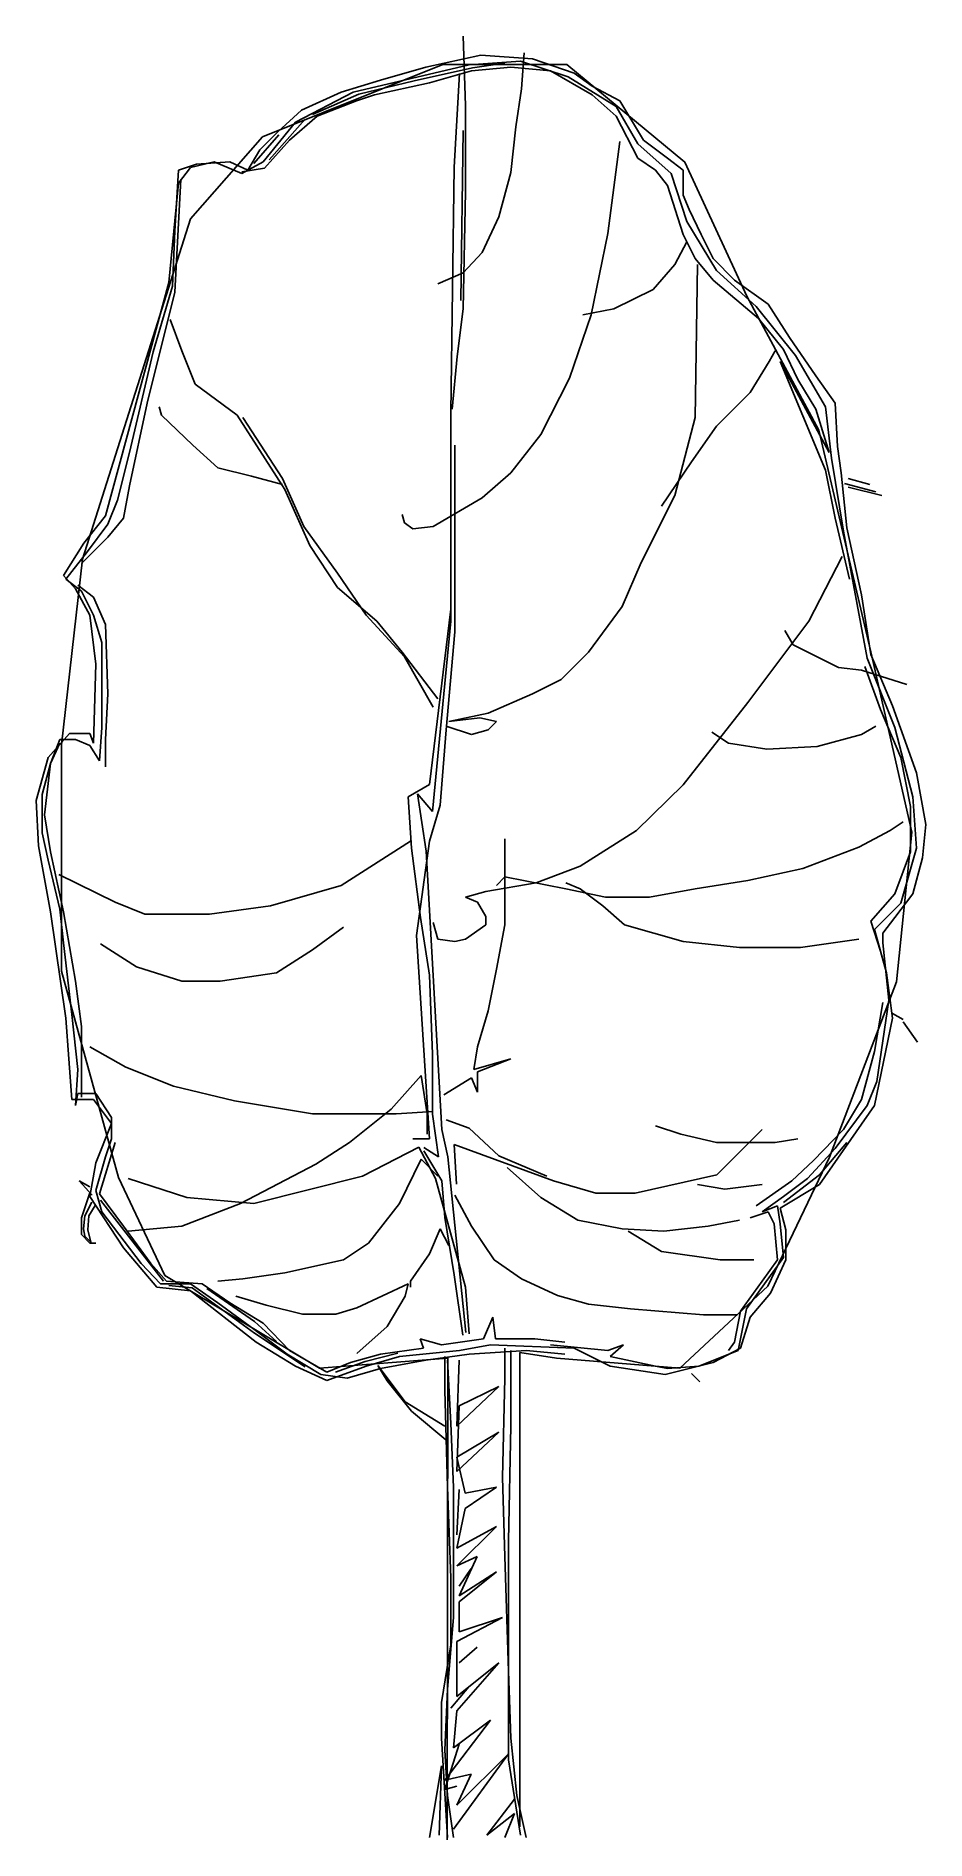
# Model space of a CAD drawing. Extents: x -2.28 to 2.21, y 0 to 9.11.
import ezdxf

# ---------------------------------------------------------------- set-up
doc = ezdxf.new("R2010")
doc.units = 0
doc.header["$LTSCALE"] = 1.2
doc.header["$MEASUREMENT"] = 0
doc.layers.get('0').update_dxf_attribs({"linetype": 'CONTINUOUS'})

msp = doc.modelspace()

# ---------------------------------------------------------------- linework, layer by layer
for p, q in [((-0.1114, 8.7554), (-0.1234, 9.1056)), ((0.1724, 8.8399), (0.1845, 9.021)), ((-0.6789, 8.8218), (-0.0933, 8.9606)), ((-0.5401, 8.8822), (-0.3106, 8.9486)), ((-0.371, 8.879), (-0.0751, 8.9454)), ((-0.3106, 8.9486), (-0.0329, 9.009)), ((-0.2925, 8.8701), (-0.0812, 8.9305)), ((-0.0933, 8.9606), (0.1664, 8.9788)), ((-0.0812, 8.9305), (0.1181, 8.9486)), ((-0.0751, 8.9454), (0.0879, 8.9696)), ((-0.0329, 9.009), (0.2268, 8.9908)), ((0.1181, 8.9486), (0.3173, 8.9305)), ((0.1664, 8.9788), (0.4079, 8.9003)), ((0.2268, 8.9908), (0.4381, 8.9184)), ((0.3173, 8.9305), (0.5287, 8.8097)), ((-0.7393, 8.8218), (-0.5401, 8.8822)), ((-0.6488, 8.8126), (-0.371, 8.879)), ((-0.5703, 8.8097), (-0.2925, 8.8701)), ((-0.1691, 8.4446), (-0.1406, 8.9165)), ((0.1422, 8.6467), (0.1724, 8.8399)), ((0.4079, 8.9003), (0.6494, 8.7493)), ((0.4381, 8.9184), (0.5287, 8.852)), ((0.5287, 8.852), (0.6675, 8.7795)), ((-0.9688, 8.6708), (-0.6789, 8.8218)), ((-0.9386, 8.7312), (-0.7393, 8.8218)), ((-0.8842, 8.71), (-0.6488, 8.8126)), ((-0.8601, 8.701), (-0.6608, 8.7795)), ((-0.6608, 8.7795), (-0.5703, 8.8097)), ((-0.1114, 8.3206), (-0.1114, 8.7554)), ((0.5287, 8.8097), (0.6494, 8.701)), ((0.6494, 8.7493), (0.7581, 8.5621)), ((0.6675, 8.7795), (0.7883, 8.5802)), ((-1.1318, 8.4716), (-0.9688, 8.6708)), ((-0.9205, 8.6858), (-1.1016, 8.4805)), ((-1.0593, 8.6225), (-0.9386, 8.7312)), ((-0.999, 8.5802), (-0.8601, 8.701)), ((0.6494, 8.701), (0.7581, 8.4897)), ((-1.1801, 8.4624), (-1.0533, 8.6073)), ((-1.1499, 8.5319), (-1.0593, 8.6225)), ((-1.1258, 8.4382), (-0.999, 8.5802)), ((-0.1234, 8.6286), (-0.1355, 7.7711)), ((0.1181, 8.4172), (0.1422, 8.6467)), ((0.6072, 8.1093), (0.6675, 8.5742)), ((0.7581, 8.5621), (0.9272, 8.4112)), ((0.7883, 8.5802), (0.9091, 8.4897)), ((-1.5001, 8.4414), (-1.3794, 8.4716)), ((-1.4699, 8.4595), (-1.3009, 8.4716)), ((-1.3794, 8.4716), (-1.2405, 8.4112)), ((-1.3009, 8.4716), (-1.2103, 8.4293)), ((-1.2405, 8.4112), (-1.1318, 8.4716)), ((-1.2103, 8.4293), (-1.1499, 8.5319)), ((0.7581, 8.4897), (0.8487, 8.4293)), ((0.9091, 8.4897), (0.9876, 8.4293)), ((-1.5786, 8.1213), (-1.5605, 8.4293)), ((-1.5786, 7.8134), (-1.5484, 8.381)), ((-1.5605, 8.4293), (-1.4699, 8.4595)), ((-1.5605, 8.3629), (-1.5001, 8.4414)), ((-1.1258, 8.4382), (-1.2405, 8.4201)), ((-0.1847, 7.2052), (-0.1691, 8.4446)), ((0.0577, 8.1938), (0.1181, 8.4172)), ((0.8487, 8.4293), (0.9091, 8.3508)), ((0.9272, 8.4112), (1.0057, 8.1697)), ((0.9876, 8.4293), (0.9876, 8.3025)), ((-1.6088, 7.8617), (-1.5605, 8.3629)), ((-0.1234, 7.7289), (-0.1114, 8.3206)), ((0.9091, 8.3508), (0.9876, 8.1032)), ((0.9876, 8.3025), (1.0177, 8.23)), ((1.0177, 8.23), (1.0781, 8.1032)), ((-1.5907, 7.8436), (-1.5786, 8.1213)), ((-0.0268, 8.0127), (0.0577, 8.1938)), ((0.5226, 7.6987), (0.6072, 8.1093)), ((1.0057, 8.1697), (1.1566, 7.9221)), ((0.9453, 7.9523), (1.0057, 8.067)), ((0.9876, 8.1032), (1.0479, 7.9825)), ((1.0781, 8.1032), (1.1385, 7.9825)), ((-0.1234, 7.91), (-0.0268, 8.0127)), ((0.8366, 7.8255), (0.9453, 7.9523)), ((1.0479, 7.9825), (1.1385, 7.8738)), ((1.0479, 7.1794), (1.06, 7.9523)), ((1.1385, 7.9825), (1.2472, 7.8738)), ((1.1566, 7.9221), (1.3559, 7.7409)), ((-1.7899, 7.1915), (-1.6088, 7.8617)), ((-1.6873, 7.5115), (-1.5907, 7.8436)), ((-0.2502, 7.8557), (-0.1234, 7.91)), ((1.1385, 7.8738), (1.368, 7.6806)), ((1.2472, 7.8738), (1.4163, 7.753)), ((-1.7175, 7.2519), (-1.5786, 7.8134)), ((0.6374, 7.7289), (0.8366, 7.8255)), ((1.3559, 7.7409), (1.5551, 7.4934)), ((1.4163, 7.753), (1.5249, 7.584)), ((-1.5424, 7.5175), (-1.6028, 7.6745)), ((-0.1536, 7.4873), (-0.1234, 7.7289)), ((0.4139, 7.3787), (0.5226, 7.6987)), ((0.4804, 7.6987), (0.6374, 7.7289)), ((1.368, 7.6806), (1.4948, 7.5236)), ((1.5249, 7.584), (1.6578, 7.3907)), ((-1.8081, 7.0043), (-1.6873, 7.5115)), ((-1.476, 7.3485), (-1.5424, 7.5175)), ((-0.1778, 7.2217), (-0.1536, 7.4873)), ((1.4223, 7.4632), (1.4525, 7.5175)), ((1.4948, 7.5236), (1.5672, 7.3726)), ((1.5551, 7.4934), (1.7061, 7.2337)), ((0.269, 7.0949), (0.4139, 7.3787)), ((1.3257, 7.3062), (1.4223, 7.4632)), ((1.4766, 7.4632), (1.7061, 6.9137)), ((1.7242, 7.0043), (1.4766, 7.4632)), ((1.6578, 7.3907), (1.7544, 7.2519)), ((-1.2646, 7.1915), (-1.476, 7.3485)), ((1.1566, 7.1371), (1.3257, 7.3062)), ((1.5672, 7.3726), (1.6578, 7.2217)), ((-1.8081, 6.8352), (-1.7175, 7.2519)), ((-1.645, 7.1915), (-1.6571, 7.2337)), ((-0.1847, 6.1524), (-0.1847, 7.2052)), ((1.6578, 7.2217), (1.7242, 7.0043)), ((1.7061, 7.2337), (1.7363, 6.9741)), ((1.7544, 7.2519), (1.7665, 7.0345)), ((-1.9288, 6.6843), (-1.7899, 7.1915)), ((-1.488, 7.0405), (-1.645, 7.1915)), ((-1.0231, 6.8171), (-1.2646, 7.1915)), ((-1.0352, 6.8715), (-1.2344, 7.1794)), ((0.9453, 6.7869), (1.0479, 7.1794)), ((1.0298, 6.956), (1.1566, 7.1371)), ((-1.3612, 6.9258), (-1.488, 7.0405)), ((-0.1657, 6.0986), (-0.1657, 7.0405)), ((0.1181, 6.9016), (0.269, 7.0949)), ((1.7665, 7.0345), (1.7846, 6.9016)), ((-1.8684, 6.7628), (-1.8081, 7.0043)), ((-1.1922, 6.8835), (-1.3612, 6.9258)), ((0.8789, 6.7326), (1.0298, 6.956)), ((1.7363, 6.9741), (1.7967, 6.6058)), ((-1.8382, 6.6722), (-1.8081, 6.8352)), ((-1.0352, 6.8413), (-1.1922, 6.8835)), ((-0.9265, 6.6299), (-1.0352, 6.8715)), ((-0.1847, 6.2121), (-0.1847, 6.9018)), ((-0.0268, 6.7748), (0.1181, 6.9016)), ((1.7061, 6.9137), (1.7544, 6.6722)), ((1.7846, 6.9016), (1.8148, 6.6239)), ((1.9597, 6.805), (1.8027, 6.8473)), ((1.8208, 6.8715), (1.9295, 6.8413)), ((1.8208, 6.8292), (1.9899, 6.7869)), ((-1.9167, 6.642), (-1.8684, 6.7628)), ((-0.8963, 6.5333), (-1.0231, 6.8171)), ((-0.2744, 6.6299), (-0.0268, 6.7748)), ((0.7762, 6.4488), (0.9453, 6.7869)), ((-2.0375, 6.5454), (-1.9288, 6.6843)), ((-1.9167, 6.5756), (-1.8382, 6.6722)), ((-0.4314, 6.6903), (-0.4193, 6.648)), ((-0.4193, 6.648), (-0.377, 6.6179)), ((1.7544, 6.6722), (1.8268, 6.3643)), ((-2.0496, 6.4427), (-1.9167, 6.5756)), ((-2.0194, 6.5031), (-1.9167, 6.642)), ((-0.7574, 6.3944), (-0.9265, 6.6299)), ((-0.377, 6.6179), (-0.2744, 6.6299)), ((1.7967, 6.6058), (1.9174, 5.9657)), ((1.8148, 6.6239), (1.8872, 6.2858)), ((-2.1401, 6.3824), (-2.0375, 6.5454)), ((-2.1281, 6.3643), (-2.0194, 6.5031)), ((-0.7574, 6.322), (-0.8963, 6.5333)), ((1.6216, 6.1529), (1.7906, 6.479)), ((-2.0798, 6.3159), (-2.1401, 6.3824)), ((-0.6125, 6.1831), (-0.7574, 6.3944)), ((0.6796, 6.2254), (0.7762, 6.4488)), ((-2.0496, 6.3039), (-2.1281, 6.3643)), ((-2.0073, 6.1831), (-2.0798, 6.3159)), ((-1.9892, 6.2737), (-2.0677, 6.3341)), ((-1.9892, 6.1831), (-2.0496, 6.3039)), ((-0.5582, 6.1529), (-0.7574, 6.322)), ((1.8872, 6.2858), (1.9355, 5.9838)), ((-1.9288, 6.1348), (-1.9892, 6.2737)), ((-0.2936, 5.3279), (-0.1847, 6.2121)), ((0.5106, 5.9959), (0.6796, 6.2254)), ((-1.9771, 5.9355), (-2.0073, 6.1831)), ((-1.9469, 6.0442), (-1.9892, 6.1831)), ((-1.9167, 5.7846), (-1.9288, 6.1348)), ((-0.4193, 5.9718), (-0.6125, 6.1831)), ((-0.4314, 5.9959), (-0.5582, 6.1529)), ((-0.278, 5.1905), (-0.1847, 6.1524)), ((1.3136, 5.7423), (1.6216, 6.1529)), ((1.5008, 6.1046), (1.5431, 6.0322)), ((-1.9469, 5.8269), (-1.9469, 6.0442)), ((-0.208, 5.6034), (-0.1657, 6.0986)), ((1.5431, 6.0322), (1.6276, 5.9899)), ((-1.9892, 5.537), (-1.9771, 5.9355)), ((-0.2502, 5.7604), (-0.4314, 5.9959)), ((-0.2744, 5.7182), (-0.4193, 5.9718)), ((0.3717, 5.857), (0.5106, 5.9959)), ((1.6276, 5.9899), (1.7725, 5.9174)), ((1.9053, 5.9235), (1.9838, 5.7061)), ((1.9174, 5.9657), (2.0563, 5.6155)), ((1.9355, 5.9838), (2.0442, 5.7242)), ((0.2268, 5.7846), (0.3717, 5.857)), ((1.7725, 5.9174), (1.8872, 5.9054)), ((1.8872, 5.9054), (2.1167, 5.8329)), ((-1.9469, 5.6155), (-1.9469, 5.8269)), ((-1.9288, 5.5551), (-1.9167, 5.7846)), ((0.0034, 5.688), (0.2268, 5.7846)), ((0.9876, 5.3257), (1.3136, 5.7423)), ((-0.1959, 5.6457), (0.0034, 5.688)), ((-0.0389, 5.6638), (-0.1959, 5.6457)), ((0.0456, 5.6457), (-0.0389, 5.6638)), ((0.0034, 5.6034), (0.0456, 5.6457)), ((1.9838, 5.7061), (2.0865, 5.4646)), ((2.0442, 5.7242), (2.165, 5.3861)), ((-2.2186, 5.4646), (-2.11, 5.5853)), ((-2.2066, 5.4344), (-2.1583, 5.5551)), ((-2.1583, 5.5551), (-2.0798, 5.5551)), ((-2.11, 5.5853), (-2.0073, 5.5853)), ((-2.0798, 5.5551), (-2.0073, 5.525)), ((-2.0073, 5.5853), (-1.9892, 5.537)), ((-1.959, 5.4465), (-1.9469, 5.6155)), ((-1.9288, 5.4163), (-1.9288, 5.5551)), ((-0.2382, 5.223), (-0.208, 5.6034)), ((-0.208, 5.6216), (-0.0812, 5.5793)), ((-0.0812, 5.5793), (0.0034, 5.6034)), ((1.1325, 5.5914), (1.217, 5.537)), ((1.6638, 5.5189), (1.8872, 5.5793)), ((1.8872, 5.5793), (1.9597, 5.6216)), ((2.0563, 5.6155), (2.1469, 5.2653)), ((-2.279, 5.2472), (-2.2186, 5.4646)), ((-2.2066, 5.4344), (-2.1583, 5.537)), ((-2.0073, 5.525), (-1.959, 5.4465)), ((1.217, 5.537), (1.4102, 5.5068)), ((1.4102, 5.5068), (1.6638, 5.5189)), ((2.0865, 5.4646), (2.1348, 5.217)), ((-2.2488, 5.2774), (-2.2066, 5.4344)), ((-2.2368, 5.1747), (-2.2066, 5.4344)), ((2.165, 5.3861), (2.2133, 5.1264)), ((-0.3999, 5.2657), (-0.2936, 5.3279)), ((-0.3532, 5.2812), (-0.278, 5.1905)), ((-0.3092, 4.9908), (-0.3532, 5.2812)), ((0.7521, 5.0962), (0.9876, 5.3257)), ((-2.2669, 5.0177), (-2.279, 5.2472)), ((-2.2488, 5.0842), (-2.2488, 5.2774)), ((-0.3844, 5.0064), (-0.3999, 5.2657)), ((-0.2925, 5.0419), (-0.2382, 5.223)), ((2.1348, 5.217), (2.1348, 4.9876)), ((2.1469, 5.2653), (2.165, 5.0057)), ((-2.2066, 4.9876), (-2.2368, 5.1747)), ((2.0321, 5.0962), (2.0986, 5.1385)), ((2.2133, 5.1264), (2.1952, 4.9574)), ((-2.2066, 4.6857), (-2.2669, 5.0177)), ((-2.2186, 4.9453), (-2.2488, 5.0842)), ((-0.3891, 5.0419), (-0.7393, 4.8185)), ((-0.3589, 4.5649), (-0.2925, 5.0419)), ((0.0879, 4.9574), (0.0879, 5.054)), ((0.4683, 4.9151), (0.7521, 5.0962)), ((1.5914, 4.903), (1.8751, 5.0117)), ((1.8751, 5.0117), (2.0321, 5.0962)), ((-2.1583, 4.6977), (-2.2186, 4.9453)), ((-2.1401, 4.6857), (-2.2066, 4.9876)), ((-0.3377, 4.6563), (-0.3844, 5.0064)), ((-0.2314, 3.5855), (-0.3092, 4.9908)), ((0.0879, 4.6192), (0.0879, 4.9574)), ((2.1348, 4.9876), (2.0563, 4.7762)), ((2.165, 5.0057), (2.0865, 4.7279)), ((2.1952, 4.9574), (2.1469, 4.7762)), ((-1.8805, 4.734), (-2.1643, 4.8728)), ((-0.0087, 4.7883), (0.2449, 4.8306)), ((0.0456, 4.8185), (0.0879, 4.8608)), ((0.0879, 4.8608), (0.3958, 4.8004)), ((0.2449, 4.8306), (0.4683, 4.9151)), ((0.3958, 4.8306), (0.4683, 4.8004)), ((1.0479, 4.8004), (1.3136, 4.8426)), ((1.3136, 4.8426), (1.5914, 4.903)), ((-0.7393, 4.8185), (-1.0956, 4.7158)), ((-0.1114, 4.7581), (-0.0087, 4.7883)), ((-0.051, 4.734), (-0.1114, 4.7581)), ((0.3958, 4.8004), (0.5951, 4.7581)), ((0.4683, 4.8004), (0.583, 4.7158)), ((0.5951, 4.7581), (0.8185, 4.7581)), ((0.8185, 4.7581), (1.0479, 4.8004)), ((2.0563, 4.7762), (1.9355, 4.6373)), ((2.1469, 4.7762), (2.0563, 4.6555)), ((-2.1281, 4.1483), (-2.2066, 4.6857)), ((-2.1401, 4.5287), (-2.1583, 4.6977)), ((-2.0798, 4.3354), (-2.1401, 4.6857)), ((-1.7296, 4.6736), (-1.8805, 4.734)), ((-1.4035, 4.6736), (-1.7296, 4.6736)), ((-1.0956, 4.7158), (-1.4035, 4.6736)), ((-0.2936, 4.3659), (-0.3377, 4.6563)), ((-0.0087, 4.6615), (-0.051, 4.734)), ((-0.0087, 4.6192), (-0.0087, 4.6615)), ((0.583, 4.7158), (0.6917, 4.6192)), ((2.0865, 4.7279), (1.9536, 4.5951)), ((2.0563, 4.6555), (1.9959, 4.577)), ((-0.7272, 4.6072), (-0.8842, 4.4924)), ((-0.3348, 4.1966), (-0.3589, 4.5649)), ((-0.2744, 4.6313), (-0.2502, 4.5468)), ((-0.1114, 4.5468), (-0.0087, 4.6192)), ((0.0456, 4.3958), (0.0879, 4.6192)), ((0.6917, 4.6192), (0.9876, 4.5347)), ((1.9355, 4.6373), (1.9838, 4.4864)), ((1.9536, 4.5951), (2.014, 4.3777)), ((1.9959, 4.577), (1.9959, 4.5287)), ((-2.0979, 4.1664), (-2.1401, 4.5287)), ((-1.7718, 4.4079), (-1.953, 4.5226)), ((-0.8842, 4.4924), (-1.0654, 4.3777)), ((-0.2502, 4.5468), (-0.1657, 4.5347)), ((-0.1657, 4.5347), (-0.1114, 4.5468)), ((0.9876, 4.5347), (1.2713, 4.5045)), ((1.2713, 4.5045), (1.5793, 4.5045)), ((1.5793, 4.5045), (1.8751, 4.5468)), ((1.9959, 4.5287), (2.0261, 4.2388)), ((-1.5424, 4.3354), (-1.7718, 4.4079)), ((-1.0654, 4.3777), (-1.3492, 4.3354)), ((0.0034, 4.1845), (0.0456, 4.3958)), ((2.014, 4.3777), (2.0442, 4.1483)), ((-2.0496, 4.106), (-2.0798, 4.3354)), ((-1.3492, 4.3354), (-1.5424, 4.3354)), ((-0.278, 3.9666), (-0.2936, 4.3659)), ((-0.2925, 3.5384), (-0.3348, 4.1966)), ((1.9959, 4.2268), (1.9536, 3.9792)), ((2.0261, 4.2388), (1.9657, 3.8282)), ((-2.0979, 3.7377), (-2.1281, 4.1483)), ((-2.0677, 3.8886), (-2.0979, 4.1664)), ((-2.0496, 3.7497), (-2.0496, 4.106)), ((-0.051, 4.0033), (0.0034, 4.1845)), ((2.0442, 4.1483), (1.9536, 3.7075)), ((2.0442, 4.1724), (2.0986, 4.1422)), ((2.0986, 4.1301), (2.171, 4.0275)), ((-1.8262, 3.9007), (-2.0073, 4.0033)), ((-0.278, 3.6633), (-0.278, 3.9666)), ((-0.0691, 3.8886), (-0.051, 4.0033)), ((0.1181, 3.943), (-0.0691, 3.8886)), ((-0.051, 3.8765), (0.1181, 3.943)), ((1.9536, 3.9792), (1.8872, 3.7377)), ((-2.0798, 3.7075), (-2.0677, 3.8886)), ((-1.5846, 3.8041), (-1.8262, 3.9007)), ((-0.3348, 3.8584), (-0.4857, 3.6894)), ((-0.3046, 3.6652), (-0.3348, 3.8584)), ((-0.2201, 3.7618), (-0.0812, 3.8463)), ((-0.0812, 3.8463), (-0.051, 3.7739)), ((-0.051, 3.7739), (-0.051, 3.8765)), ((1.9657, 3.8282), (1.9174, 3.7075)), ((-1.9892, 3.7377), (-2.0979, 3.7377)), ((-2.0677, 3.7679), (-2.0798, 3.7075)), ((-1.9771, 3.7679), (-2.0677, 3.7679)), ((-1.8986, 3.6169), (-1.9892, 3.7377)), ((-1.8986, 3.6471), (-1.9771, 3.7679)), ((-1.2767, 3.7316), (-1.5846, 3.8041)), ((1.8872, 3.7377), (1.7967, 3.5867)), ((-1.8986, 3.5384), (-1.8986, 3.6471)), ((-0.8842, 3.6652), (-1.2767, 3.7316)), ((-0.4616, 3.6652), (-0.8842, 3.6652)), ((-0.4857, 3.6894), (-0.6971, 3.5203)), ((-0.2744, 3.6773), (-0.4616, 3.6652)), ((-0.3046, 3.5626), (-0.3046, 3.6652)), ((-0.2469, 3.448), (-0.278, 3.6633)), ((1.9536, 3.7075), (1.6759, 3.309)), ((1.9174, 3.7075), (1.7544, 3.4901)), ((-1.9771, 3.4176), (-1.8986, 3.6169)), ((-0.2003, 3.448), (-0.2314, 3.5855)), ((-0.208, 3.635), (-0.0933, 3.5927)), ((-0.0933, 3.5927), (0.0577, 3.4539)), ((0.8487, 3.6048), (0.9755, 3.5626)), ((0.9755, 3.5626), (1.1566, 3.5203)), ((1.1584, 3.3573), (1.3866, 3.5855)), ((1.7967, 3.5867), (1.6457, 3.4297)), ((-1.959, 3.2607), (-1.8805, 3.5203)), ((-1.9288, 3.4478), (-1.8986, 3.5384)), ((-0.6971, 3.5203), (-0.8661, 3.4116)), ((-0.3469, 3.4961), (-0.6306, 3.3512)), ((-0.377, 3.5384), (-0.2925, 3.5384)), ((-0.2623, 3.3391), (-0.3469, 3.4961)), ((-0.3221, 3.4947), (-0.2469, 3.448)), ((-0.2314, 3.3262), (-0.3221, 3.4792)), ((-0.1691, 3.5103), (0.3339, 3.3262)), ((-0.1562, 3.3106), (-0.1691, 3.5103)), ((1.1566, 3.5203), (1.4525, 3.5203)), ((1.4525, 3.5203), (1.5672, 3.5384)), ((1.7544, 3.4901), (1.6155, 3.3391)), ((1.6759, 3.3573), (1.8148, 3.5203)), ((-2.0073, 3.2486), (-1.9771, 3.4176)), ((-1.9771, 3.2788), (-1.9288, 3.4478)), ((-0.8661, 3.4116), (-1.2465, 3.2123)), ((-0.3348, 3.4358), (-0.4435, 3.2123)), ((-0.2502, 3.3512), (-0.3348, 3.4358)), ((-0.1095, 2.5613), (-0.2003, 3.448)), ((0.0577, 3.4539), (0.2992, 3.3512)), ((0.1, 3.3935), (0.269, 3.2425)), ((1.6457, 3.4297), (1.537, 3.3271)), ((-2.0617, 3.3271), (-2.0073, 3.2969)), ((-1.9952, 3.2546), (-2.0617, 3.3271)), ((-1.9469, 3.1701), (-1.9771, 3.2788)), ((-1.5182, 3.2425), (-1.8141, 3.3391)), ((-0.6306, 3.3512), (-1.1801, 3.2123)), ((-0.1114, 2.7897), (-0.2623, 3.3391)), ((-0.2158, 3.1421), (-0.2314, 3.3262)), ((0.3339, 3.3262), (0.5465, 3.264)), ((0.7461, 3.264), (1.1584, 3.3573)), ((1.06, 3.309), (1.1989, 3.2848)), ((1.1989, 3.2848), (1.3861, 3.309)), ((1.537, 3.3271), (1.3559, 3.2003)), ((1.6759, 3.309), (1.4766, 3.1882)), ((1.4948, 3.2184), (1.6759, 3.3573)), ((1.6155, 3.3391), (1.4948, 3.2486)), ((-2.0073, 3.2667), (-2.0496, 3.1399)), ((-1.9967, 3.2193), (-2.0337, 3.1497)), ((-2.0129, 3.1497), (-1.9813, 3.203)), ((-1.8382, 2.9889), (-2.0073, 3.2486)), ((-1.8382, 3.0976), (-1.959, 3.2607)), ((-1.6352, 2.8198), (-1.9542, 3.2292)), ((-1.2465, 3.2123), (-1.5424, 3.0976)), ((-1.1801, 3.2123), (-1.5182, 3.2425)), ((-0.4435, 3.2123), (-0.6004, 3.0131)), ((-0.1657, 3.2546), (-0.0812, 3.0976)), ((0.269, 3.2425), (0.4562, 3.1278)), ((0.5465, 3.264), (0.7461, 3.264)), ((1.4948, 3.2486), (1.3861, 3.1701)), ((1.3861, 3.1701), (1.4646, 3.2003)), ((1.4646, 3.2003), (1.4766, 3.1097)), ((1.4766, 3.1882), (1.5068, 3.0795)), ((-2.0496, 3.1399), (-2.0496, 3.0554)), ((-2.0337, 3.1497), (-2.0391, 3.0855)), ((-2.0183, 3.0801), (-2.0129, 3.1497)), ((-1.7477, 2.9104), (-1.9469, 3.1701)), ((-1.6994, 2.9104), (-1.8382, 3.0976)), ((-1.5424, 3.0976), (-1.8141, 3.0735)), ((-0.1691, 2.8517), (-0.2158, 3.1421)), ((-0.0812, 3.0976), (0.0335, 2.9286)), ((0.4562, 3.1278), (0.6796, 3.0855)), ((0.8909, 3.0735), (1.1144, 3.0976)), ((1.1144, 3.0976), (1.2713, 3.1278)), ((1.3257, 3.1399), (1.4163, 3.1701)), ((1.4163, 3.1701), (1.4464, 3.1097)), ((1.4464, 3.1097), (1.4646, 2.9286)), ((1.4766, 3.1097), (1.4948, 2.9406)), ((-2.0496, 3.0554), (-2.0073, 3.0131)), ((-2.0391, 3.0855), (-2.0337, 3.0485)), ((-2.0337, 3.0485), (-2.0021, 3.0169)), ((-2.0021, 3.0169), (-2.0183, 3.0801)), ((-2.0073, 3.0131), (-1.9771, 3.0131)), ((-0.6004, 3.0131), (-0.7272, 2.9286)), ((-0.2925, 2.9587), (-0.2382, 3.0855)), ((-0.2382, 3.0855), (-0.1959, 3.001)), ((0.6796, 3.0855), (0.8909, 3.0735)), ((0.7098, 3.0735), (0.8789, 2.9708)), ((1.5068, 3.0795), (1.5068, 2.9286)), ((-1.6692, 2.7897), (-1.8382, 2.9889)), ((-0.7272, 2.9286), (-1.0231, 2.8621)), ((-0.3891, 2.8199), (-0.2925, 2.9587)), ((0.0335, 2.9286), (0.1724, 2.8319)), ((0.8789, 2.9708), (1.1747, 2.9286)), ((1.1747, 2.9286), (1.3438, 2.9286)), ((1.4646, 2.9286), (1.3861, 2.8199)), ((1.4948, 2.9406), (1.3981, 2.8078)), ((1.5068, 2.9286), (1.4283, 2.7595)), ((-1.6511, 2.8078), (-1.7477, 2.9104)), ((-1.6209, 2.8199), (-1.6994, 2.9104)), ((-1.2344, 2.8319), (-1.3612, 2.8199)), ((-1.0231, 2.8621), (-1.2344, 2.8319)), ((-0.1251, 2.5483), (-0.1691, 2.8517)), ((0.1724, 2.8319), (0.3536, 2.7474)), ((-1.5001, 2.7716), (-1.6692, 2.7897)), ((-1.5001, 2.8078), (-1.6511, 2.8078)), ((-1.4397, 2.8078), (-1.6209, 2.8199)), ((-1.4915, 2.7873), (-1.608, 2.7982)), ((-1.3612, 2.7112), (-1.5001, 2.8078)), ((-1.168, 2.5119), (-1.5001, 2.7716)), ((-1.177, 2.5587), (-1.4915, 2.7873)), ((-1.3009, 2.7112), (-1.4397, 2.8078)), ((-1.177, 2.6174), (-1.4164, 2.7828)), ((-1.1181, 2.6987), (-1.2711, 2.7454)), ((-0.3999, 2.8076), (-0.6592, 2.6857)), ((-0.5062, 2.5924), (-0.4155, 2.7454)), ((-0.4155, 2.7454), (-0.3999, 2.8076)), ((-0.3891, 2.7897), (-0.3891, 2.8199)), ((-0.0933, 2.5542), (-0.1114, 2.7897)), ((0.3536, 2.7474), (0.5106, 2.7051)), ((1.3861, 2.8199), (1.2774, 2.6689)), ((1.3981, 2.8078), (1.3076, 2.681)), ((1.4283, 2.7595), (1.3257, 2.6387)), ((-1.1801, 2.5783), (-1.3612, 2.7112)), ((-1.1318, 2.6085), (-1.3009, 2.7112)), ((-0.934, 2.6546), (-1.1181, 2.6987)), ((-0.7655, 2.6546), (-0.934, 2.6546)), ((-0.6592, 2.6857), (-0.7655, 2.6546)), ((0.5106, 2.7051), (0.7219, 2.681)), ((0.7219, 2.681), (1.0902, 2.6508)), ((1.0902, 2.6508), (1.2593, 2.6508)), ((1.2774, 2.6689), (1.2472, 2.5119)), ((1.3076, 2.681), (1.2653, 2.4697)), ((-1.011, 2.4515), (-1.1801, 2.5783)), ((-1.0649, 2.5162), (-1.177, 2.6174)), ((-0.9212, 2.3888), (-1.177, 2.5587)), ((-0.999, 2.4697), (-1.1318, 2.6085)), ((-0.6592, 2.455), (-0.5062, 2.5924)), ((0.0275, 2.6387), (-0.0208, 2.53)), ((0.0396, 2.53), (0.0275, 2.6387)), ((1.3257, 2.6387), (1.2774, 2.4817)), ((-0.9688, 2.3912), (-1.168, 2.5119)), ((-0.8118, 2.361), (-0.999, 2.4697)), ((-0.3227, 2.4817), (-0.5401, 2.4515)), ((-0.1416, 2.4697), (-0.4435, 2.4395)), ((-0.3408, 2.53), (-0.3227, 2.4817)), ((-0.2321, 2.4998), (-0.3408, 2.53)), ((-0.0208, 2.53), (-0.2321, 2.4998)), ((0.0154, 2.4998), (-0.1416, 2.4697)), ((0.1966, 2.4697), (-0.0933, 2.4515)), ((0.4381, 2.4817), (0.0154, 2.4998)), ((0.2388, 2.53), (0.0396, 2.53)), ((0.0872, 2.3308), (0.0872, 2.4817)), ((0.1174, 2.0893), (0.1174, 2.4697)), ((0.3898, 2.4515), (0.1966, 2.4697)), ((0.3898, 2.5119), (0.2388, 2.53)), ((0.6072, 2.4697), (0.3173, 2.4998)), ((0.6192, 2.3912), (0.4381, 2.4817)), ((0.6857, 2.4998), (0.6072, 2.4697)), ((0.6192, 2.4395), (0.6857, 2.4998)), ((1.2653, 2.4697), (1.0661, 2.3912)), ((1.2774, 2.4817), (1.1385, 2.4093)), ((1.2472, 2.5119), (1.217, 2.4697)), ((-0.842, 2.3489), (-1.011, 2.4515)), ((-0.8118, 2.3187), (-0.9688, 2.3912)), ((-0.691, 2.4093), (-0.8118, 2.361)), ((-0.6125, 2.3912), (-0.8118, 2.3187)), ((-0.7667, 2.3616), (-0.6175, 2.415)), ((-0.5401, 2.3791), (-0.7091, 2.3308)), ((-0.5401, 2.4515), (-0.691, 2.4093)), ((-0.6175, 2.415), (-0.4531, 2.4574)), ((-0.4435, 2.4395), (-0.6125, 2.3912)), ((-0.5529, 2.3953), (-0.4155, 2.2112)), ((-0.5062, 2.3175), (-0.5529, 2.3953)), ((-0.3106, 2.4214), (-0.5401, 2.3791)), ((-0.0933, 2.4515), (-0.3106, 2.4214)), ((-0.2147, 2.2704), (-0.2147, 2.4395)), ((-0.1845, 2.1013), (-0.2026, 2.4214)), ((-0.1543, 2.0893), (-0.1423, 2.4214)), ((0.8487, 2.3912), (0.6192, 2.4395)), ((0.897, 2.3489), (0.6192, 2.3912)), ((0.9091, 2.3791), (0.8487, 2.3912)), ((1.1385, 2.4093), (0.897, 2.3489)), ((1.0661, 2.3912), (0.9091, 2.3791)), ((-0.7091, 2.3308), (-0.842, 2.3489)), ((-0.3844, 2.1646), (-0.5062, 2.3175)), ((0.057, 2.2885), (-0.1543, 2.0893)), ((-0.1423, 2.1919), (0.057, 2.2885)), ((0.0751, 1.8296), (0.0872, 2.3308)), ((1.0721, 2.3127), (1.0298, 2.3549)), ((-0.4155, 2.2112), (-0.2158, 2.0894)), ((-0.2026, 1.7813), (-0.2147, 2.2704)), ((-0.1543, 1.8598), (-0.1423, 2.1919)), ((-0.2003, 2.0116), (-0.3844, 2.1646)), ((-0.1725, 1.7813), (-0.1845, 2.1013)), ((0.057, 2.0591), (-0.1543, 1.8598)), ((-0.1543, 1.9323), (0.057, 2.0591)), ((0.1053, 1.5096), (0.1174, 2.0893)), ((-0.1121, 1.7511), (-0.1543, 1.9323)), ((0.0872, 1.4311), (0.0751, 1.8296)), ((-0.1845, 1.3224), (-0.2026, 1.7813)), ((-0.1725, 1.4734), (-0.1725, 1.7813)), ((-0.1543, 1.5398), (-0.1423, 1.7692)), ((0.0449, 1.7813), (-0.1121, 1.7511)), ((-0.1121, 1.6726), (0.0449, 1.7813)), ((-0.1543, 1.4734), (-0.1121, 1.6726)), ((0.0449, 1.5821), (-0.1543, 1.4734)), ((-0.1543, 1.3828), (0.0449, 1.5821)), ((-0.1725, 1.1232), (-0.1725, 1.4734)), ((0.1053, 0.942), (0.1053, 1.5096)), ((-0.0517, 1.4311), (-0.1543, 1.3828)), ((-0.1423, 1.2318), (-0.0517, 1.4311)), ((-0.1423, 1.2801), (-0.0819, 1.3707)), ((0.1053, 0.8514), (0.0872, 1.4311)), ((-0.1845, 0.9843), (-0.1845, 1.3224)), ((0.0449, 1.3526), (-0.1423, 1.2318)), ((-0.1423, 1.2016), (0.0449, 1.3526)), ((-0.1423, 1.0507), (-0.1423, 1.2016)), ((-0.2026, 0.7609), (-0.1725, 1.1232)), ((-0.1543, 1.0024), (0.0751, 1.1232)), ((0.0751, 1.1232), (-0.1423, 1.0507)), ((-0.1543, 0.7246), (-0.1543, 1.0024)), ((-0.2328, 0.6944), (-0.1845, 0.9843)), ((-0.1423, 0.8937), (-0.0517, 0.9722)), ((0.1053, 0.4046), (0.1053, 0.942)), ((0.057, 0.8937), (-0.1543, 0.7246)), ((-0.1543, 0.6522), (0.057, 0.8937)), ((0.1174, 0.5133), (0.1053, 0.8514)), ((-0.2147, 0.4529), (-0.2026, 0.7609)), ((-0.1845, 0.6643), (-0.094, 0.7729)), ((-0.2328, 0.5133), (-0.2328, 0.6944)), ((-0.1725, 0.465), (-0.1543, 0.6522)), ((-0.2147, 0.302), (0.0147, 0.6039)), ((0.0147, 0.6039), (-0.1725, 0.465)), ((-0.2026, 0.0121), (-0.2328, 0.5133)), ((-0.2147, 0.2537), (-0.1423, 0.4831)), ((0.1476, 0.2235), (0.1174, 0.5133)), ((-0.2932, 0.0121), (-0.2328, 0.3744)), ((-0.2328, 0.3744), (-0.2449, 0.0242)), ((-0.2026, 0.2235), (-0.2147, 0.4529)), ((-0.1725, 0.0544), (0.1053, 0.4348)), ((0.1053, 0.4348), (-0.1543, 0.1752)), ((0.1657, 0.0242), (0.1053, 0.4046)), ((-0.0819, 0.3322), (-0.2147, 0.302)), ((-0.1543, 0.1752), (-0.0819, 0.3322)), ((-0.1543, 0.2718), (-0.2147, 0.2537)), ((-0.1725, 0.0121), (-0.2026, 0.2235)), ((0.1355, 0.2054), (-0.0034, 0.0242)), ((0.1959, 0.0121), (0.1476, 0.2235)), ((-0.0034, 0.0242), (0.1355, 0.1329)), ((0.1355, 0.1329), (0.0872, 0.0121))]:
    msp.add_line(p, q)
msp.add_lwpolyline([(-0.2045, 0), (-0.1999, 2.4321), (-0.8482, 2.3808), (-1.6297, 2.8498), (-1.8629, 3.3443), (-2.1499, 4.3847), (-2.1499, 5.5276), (-2.0448, 6.4654), (-1.4991, 8.1823), (-1.1352, 8.5974), (-0.2255, 8.9613), (0.3997, 8.9613), (0.9967, 8.4693), (1.3093, 7.7928), (1.6732, 7.1163), (1.9346, 5.9965), (2.1421, 5.0868), (2.0653, 4.3309), (1.727, 3.4468), (1.4144, 2.796), (0.9711, 2.3808), (0.3484, 2.4321), (0.1639, 2.4603), (0.1639, 0.0669)])

doc.saveas('drawing.dxf')
